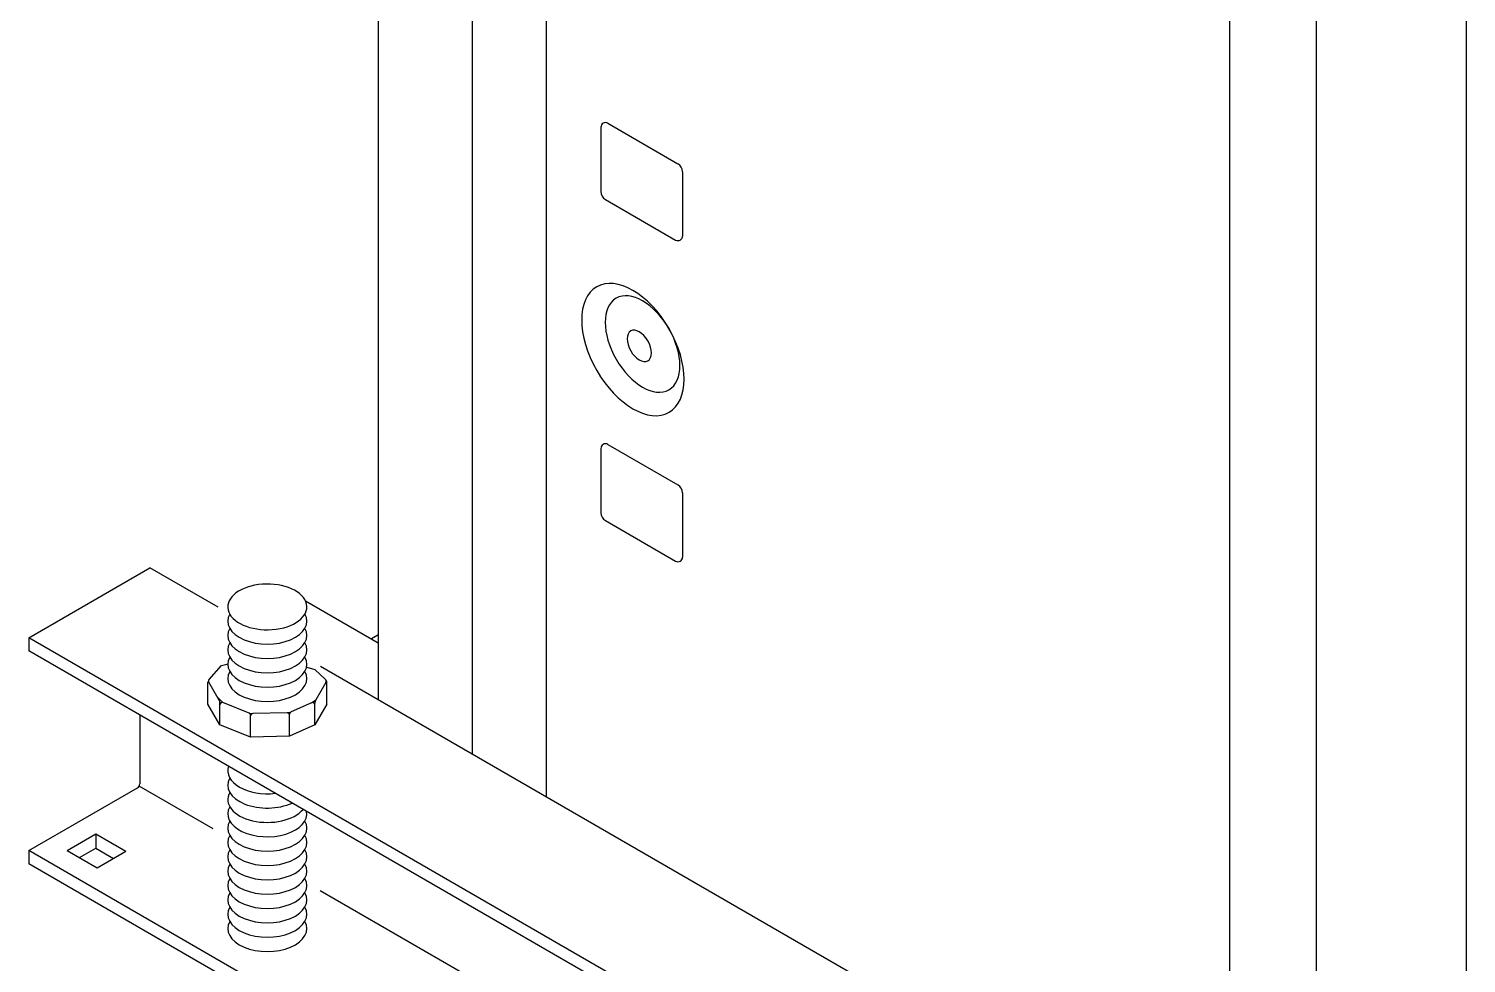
# Model space of a CAD drawing. Extents: x -5343388 to 7033982, y -486386 to 188356.
# Drawn here: x 599259 to 602236, y 14468 to 16402 of the extents above; entities that cross this region are included whole.
import ezdxf

# ---------------------------------------------------------------- set-up
doc = ezdxf.new("R2010")
doc.units = 0
doc.header["$MEASUREMENT"] = 0

msp = doc.modelspace()

# ---------------------------------------------------------------- linework, layer by layer
at = {"color": 6}
for p, q in [((599982.67122, 17995.07493, 0), (599982.67122, 15013.25749, 0)), ((600330.65547, 17950.60679, 0), (600330.65547, 14812.34869, 0)), ((600177.62187, 17884.94402, 0), (600177.62187, 14900.70268, 0)), ((602235.59194, 17053.27692, 0), (602235.59194, 13830.2895, 0)), ((601745.20393, 16987.27899, 0), (601745.20393, 13995.65876, 0)), ((601924.75259, 16876.76029, 0), (601924.75259, 13951.71003, 0))]:
    msp.add_line(p, q, dxfattribs=at)
for p, q in [((600443.93912, 16198.05973, 0), (600443.93912, 16064.93112, 0)), ((600458.22425, 16206.30725, 0), (600603.43389, 16122.47043, 0)), ((600612.95732, 16105.97537, 0), (600612.95732, 15972.84677, 0)), ((600453.46254, 16048.43607, 0), (600598.67218, 15964.59924, 0)), ((600458.22425, 15541.79815, 0), (600603.43389, 15457.96132, 0)), ((600443.93912, 15533.55062, 0), (600443.93912, 15400.42202, 0)), ((600612.95732, 15441.46627, 0), (600612.95732, 15308.33766, 0)), ((600453.46254, 15383.92696, 0), (600598.67218, 15300.09014, 0)), ((599259.29379, 15141.61769, 0), (599509.81931, 15286.25867, 0)), ((599651.14435, 15204.66462, 0), (599509.81931, 15286.25867, 0)), ((599832.26641, 15217.85014, 0), (599982.67122, 15131.01388, 0)), ((602207.42857, 13439.51129, 0), (599259.29379, 15141.61769, 0)), ((599259.29379, 15141.61769, 0), (599259.29379, 15114.42663, 0)), ((599981.9652, 15146.84496, 0), (599968.6081, 15139.13323, 0)), ((602207.42857, 13412.32022, 0), (599259.29379, 15114.42663, 0)), ((599632.57071, 15055.11234, 0), (599658.68773, 15083.96004, 0)), ((599658.68773, 15083.96004, 0), (599671.87004, 15087.95869, 0)), ((599835.10183, 15080.81755, 0), (599851.77693, 15075.63735, 0)), ((599851.77693, 15075.63735, 0), (599873.52916, 15055.12406, 0)), ((601898.95291, 13906.89174, 0), (599863.1777, 15082.24711, 0)), ((599630.24216, 15004.09853, 0), (599630.24216, 15050.70505, 0)), ((599654.20689, 15011.0322, 0), (599631.9769, 15049.53566, 0)), ((599874.38599, 15049.27896, 0), (599853.58011, 15013.24212, 0)), ((599876.26894, 15004.09853, 0), (599876.26894, 15050.48572, 0)), ((599649.01376, 15020.02697, 0), (599661.37942, 15007.30584, 0)), ((599654.84484, 14961.48544, 0), (599654.84484, 15008.65135, 0)), ((599715.42131, 14985.62645, 0), (599661.37942, 15007.30584, 0)), ((599844.96957, 15006.94896, 0), (599802.33264, 14987.98665, 0)), ((599844.96957, 15006.94896, 0), (599853.58011, 15013.24212, 0)), ((599851.66626, 14961.48544, 0), (599851.66626, 15006.09955, 0)), ((599489.15562, 14981.71584, 0), (599489.15562, 14839.29109, 0)), ((599715.42131, 14985.62645, 0), (599723.03675, 14984.55879, 0)), ((599718.41015, 14935.98565, 0), (599718.41015, 14979.79899, 0)), ((599794.60909, 14986.59049, 0), (599723.03675, 14984.55879, 0)), ((599794.60909, 14986.59049, 0), (599802.33264, 14987.98665, 0)), ((599799.50592, 14938.2877, 0), (599799.50592, 14983.63582, 0)), ((599259.29379, 14701.08195, 0), (599484.39391, 14831.04357, 0)), ((599641.15266, 14746.03721, 0), (599487.87973, 14834.52938, 0)), ((599338.98652, 14701.55775, 0), (599398.34122, 14735.8262, 0)), ((599398.34122, 14735.8262, 0), (599460.55852, 14699.90502, 0)), ((599398.34122, 14735.8262, 0), (599398.34122, 14706.34656, 0)), ((599364.51664, 14686.81793, 0), (599398.34122, 14706.34656, 0)), ((599398.34122, 14706.34656, 0), (599435.0284, 14685.1652, 0)), ((602207.42857, 12998.97555, 0), (599259.29379, 14701.08195, 0)), ((599259.29379, 14701.08195, 0), (599259.29379, 14673.89089, 0)), ((602207.42857, 12971.78448, 0), (599259.29379, 14673.89089, 0)), ((599338.98652, 14701.55775, 0), (599401.20382, 14665.63658, 0)), ((599401.20382, 14665.63658, 0), (599460.55852, 14699.90502, 0)), ((601892.45149, 13446.24923, 0), (599862.74476, 14618.10096, 0))]:
    msp.add_line(p, q)
at = {"elevation": 0}
msp.add_lwpolyline([(599876.26894, 15004.09853), (599851.66626, 14961.48544), (599799.50592, 14938.2877), (599718.41015, 14935.98565), (599654.84484, 14961.48544), (599630.24216, 15004.09853)], dxfattribs=at)
for centre, radius, start, end in [((600453.46254, 16198.05973, 0), 9.52342, 59.99999994, 180), ((600593.91047, 16105.97537, 0), 19.04685, 0, 59.99999994), ((600462.98596, 16064.93112, 0), 19.04685, 180, 239.99999994), ((600603.43389, 15972.84677, 0), 9.52342, 239.99999994, 0), ((600453.46254, 15533.55062, 0), 9.52342, 59.99999994, 180), ((600593.91047, 15441.46627, 0), 19.04685, 0, 59.99999994), ((600462.98596, 15400.42202, 0), 19.04685, 180, 239.99999994), ((600603.43389, 15308.33766, 0), 9.52342, 239.99999994, 0), ((599636.10067, 15051.91652, 0), 4.76171, 137.84414436, 209.99999999), ((599870.26222, 15051.65981, 0), 4.76171, 330.00000001, 46.67904837), ((599871.50723, 15050.48572, 0), 4.76171, 0, 46.67904837), ((599650.08313, 15008.65135, 0), 4.76171, 0, 29.99999999), ((599650.08313, 15008.65135, 0), 4.76171, 0, 29.99999999), ((599659.60655, 15002.88647, 0), 4.76171, 68.14137376, 180), ((599846.90455, 15002.59813, 0), 4.76171, 0, 113.97658565), ((599865.9514, 15006.09955, 0), 14.28513, 150.00000001, 180), ((599713.64844, 14981.20708, 0), 4.76171, 0, 68.14137376), ((599723.17186, 14979.79899, 0), 4.76171, 91.626003, 180), ((599794.7442, 14981.8307, 0), 4.76171, 0, 91.626003), ((599804.26763, 14983.63582, 0), 4.76171, 113.97658565, 180), ((599479.6322, 14839.29109, 0), 9.52342, 300.00000006, 0)]:
    msp.add_arc(centre, radius, start, end)
at = {"extrusion": (5.57368e-17, 1.44833e-17, -1)}
msp.add_ellipse((600510.13884, 15737.94892, 0), major_axis=(74.95891, -129.83264), ratio=0.5773502692, dxfattribs=at)
at = {"extrusion": (-9.69904e-17, -5.40523e-17, -1)}
msp.add_ellipse((600530.1944, 15749.528, 0), major_axis=(54.69977, -94.74277), ratio=0.5773502692, dxfattribs=at)
at = {"extrusion": (3.20576e-16, 2.21902e-16, -1)}
msp.add_ellipse((600523.41748, 15745.61534, 0), major_axis=(17.80407, -30.83756), ratio=0.5773502692, dxfattribs=at)
at = {"color": 9}
for centre, major_axis, ratio, start_param, end_param in [((599753.25555, 15205.42442, 0), (-81.88962, 0), 0.5773503479, -1.3446475835, 4.9347292181), ((599753.25555, 15175.75133, 0), (81.88963, 0), 0.5773502692, 2.8223911923, 6.6023867685), ((599753.25555, 15146.07823, 0), (81.88963, 0), 0.5773502692, 2.8223911923, 6.6023867685), ((599753.25555, 15116.40513, 0), (81.88963, 0), 0.5773502692, 2.8223911923, 6.6023867685), ((599753.25555, 15086.73203, 0), (81.88963, 0), 0.5773502692, 2.8223911923, 6.6023867685), ((599753.25555, 15057.05893, 0), (81.88963, 0), 0.5773502692, 2.8223911923, 6.6023867685), ((599753.25555, 14866.10651, 0), (-81.88963, 0), 0.5773502692, -0.2013422793, 1.7721386061), ((599753.25555, 14836.43341, 0), (-81.88963, 0), 0.5773502692, -0.3192014613, 2.2483658207), ((599753.25555, 14806.76032, 0), (-81.88963, 0), 0.5773502692, -0.3192014613, 2.6990442327), ((599753.25555, 14777.08722, 0), (81.88963, 0), 0.5773502692, 2.8223911923, 6.3923962679), ((599753.25555, 14747.41412, 0), (81.88963, 0), 0.5773502692, 2.8223911923, 6.6023867685), ((599753.25555, 14717.74102, 0), (81.88963, 0), 0.5773502692, 2.8223911923, 6.6023867685), ((599753.25555, 14688.06792, 0), (81.88963, 0), 0.5773502692, 2.8223911923, 6.6023867685), ((599753.25555, 14658.39482, 0), (81.88963, 0), 0.5773502692, 2.8223911923, 6.6023867685), ((599753.25555, 14628.72172, 0), (81.88963, 0), 0.5773502692, 2.8223911923, 6.6023867685), ((599753.25555, 14599.04862, 0), (81.88963, 0), 0.5773502692, 2.8223911923, 6.6023867685), ((599753.25555, 14569.37552, 0), (81.88963, 0), 0.5773502692, 2.8223911923, 6.6023867685), ((599753.25555, 14539.70242, 0), (81.88963, 0), 0.5773502692, 2.8223911923, 6.6023867685)]:
    msp.add_ellipse(centre, major_axis=major_axis, ratio=ratio, start_param=start_param, end_param=end_param, dxfattribs=at)

doc.saveas('drawing.dxf')
